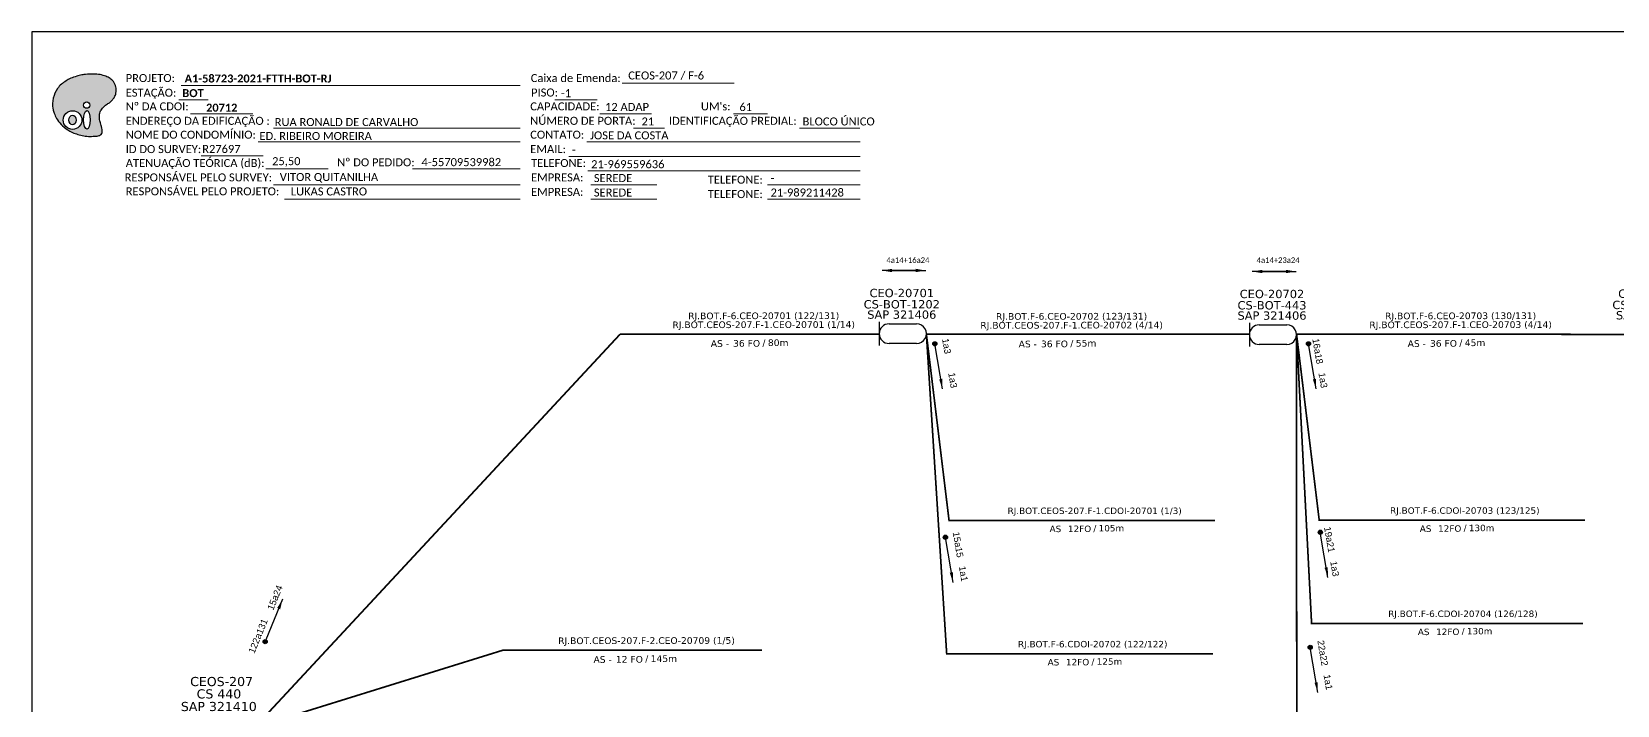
# Model space of a CAD drawing. Extents: x -89 to 1702, y 705 to 1299.
# Drawn here: x -89.3 to 266, y 1148 to 1299 of the extents above; entities that cross this region are included whole.
import ezdxf
from ezdxf.enums import TextEntityAlignment as Align

# ---------------------------------------------------------------- set-up
doc = ezdxf.new("R2010")
doc.units = 0
for name, color, linetype in [('20.4-CEOS', 1, 'Continuous'), ('20.5-CEO', 1, 'Continuous'), ('CAP a instalar', 1, 'Continuous'), ('Seta indicação do cabo', 7, 'Continuous')]:
    doc.layers.add(name, color=color, linetype=linetype)
doc.layers.add('40.1-ETIQUETAS', color=1, linetype='Continuous', lineweight=20)
doc.styles.add('siredit', font='verdana.ttf')
doc.styles.get("Standard").update_dxf_attribs({"font": 'arial.ttf'})
doc.styles.add('WMF-Calibri0', font='CALIBRI.TTF')
doc.styles.add('WMF-Calibri1', font='CALIBRIB.TTF')
doc.linetypes.add('FENCELINE1', pattern='A,0.25,-0.1,[133,ltypeshp.shx,S=0.1,R=0,X=-0.1,Y=0],-0.1,1', length=1.45)
doc.dimstyles.new('CC', dxfattribs={"dimtxt": 1, "dimasz": 2, "dimexe": 0.18, "dimexo": 0.0625, "dimgap": 0.09, "dimtad": 0, "dimdec": 0, "dimrnd": 1, "dimzin": 0, "dimdsep": 46, "dimtxsty": 'siredit', "dimblk": 'NONE', "dimcen": 0, "dimse1": 1, "dimse2": 1, "dimsd1": 1, "dimsd2": 1, "dimclrt": 7, "dimadec": 0, "dimazin": 0, "dimtfac": 1, "dimtdec": 0, "dimtofl": 0, "dimtmove": 0, "dimatfit": 3, "dimfxl": 0, "dimtolj": 1, "dimtzin": 0, "dimarcsym": 0})

# ---------------------------------------------------------------- blocks, each defined once
blk = doc.blocks.new('OI')
h = blk.add_hatch(color=40)
edge = h.paths.add_edge_path()
edge.add_spline(control_points=[(4.35, -0.67), (3.92, -0.99), (3.26, -1.5), (2.81, -2.59), (2.9, -3.5), (3.06, -4.27), (3.31, -4.85), (3.37, -5.39), (3.4, -5.88), (3.2, -6.4), (2.54, -6.61), (1.65, -6.63), (0.55, -6.67), (-0.56, -6.42), (-1.61, -6.14), (-2.77, -5.61), (-3.92, -4.77), (-4.89, -3.7), (-5.34, -2.65), (-5.6, -1.94), (-5.85, -0.96), (-5.71, 0.47), (-5.1, 2.02), (-4.14, 3.02), (-3.3, 3.61), (-2.37, 4.16), (-1.36, 4.44), (-0.56, 4.7), (0.79, 4.85), (2.24, 4.97), (3.79, 4.57), (4.67, 4.21), (5.44, 3.65), (5.76, 2.99), (6.03, 2.21), (6.01, 1.46), (5.72, 0.64), (5.31, 0.08), (4.88, -0.38), (4.51, -0.55), (4.35, -0.67)], knot_values=[0, 0, 0, 0, 1.60434, 2.417191, 3.427595, 4.282808, 4.776746, 5.304182, 5.888771, 6.258406, 6.858137, 7.79129, 8.986195, 10.124242, 11.187857, 12.242908, 13.953784, 15.414161, 16.515391, 17.349188, 17.675853, 19.552021, 21.515531, 22.568638, 23.63245, 24.621084, 25.782718, 26.745347, 27.142653, 29.870543, 31.004649, 31.921532, 32.709589, 33.801391, 34.042471, 35.192333, 35.971461, 36.628871, 37.254359, 37.836911, 37.836911, 37.836911, 37.836911], degree=3, periodic=0)
h.paths.add_polyline_path([(1.13, -0.87, -1), (-0.04, -0.87, -1)], flags=16)
edge = h.paths.add_edge_path(flags=16)
edge.add_ellipse((0.56, -3.59), major_axis=(-0.02, 1.71), ratio=0.361305, start_angle=0, end_angle=360)
h.paths.add_polyline_path([(-0.36, -3.62, -1), (-3.8, -3.62, -1)], flags=16)
edge = h.paths.add_edge_path(flags=0)
edge.add_ellipse((-2.08, -3.62), major_axis=(0, 0.885), ratio=0.758294, start_angle=0, end_angle=360)
at = {"color": 40}
for centre, radius in [((-2.08, -3.62), 1.72), ((0.54, -0.87), 0.587)]:
    blk.add_circle(centre, radius, dxfattribs=at)
blk.add_ellipse((-2.08, -3.62), major_axis=(0, 0.885), ratio=0.758294, start_param=-3.141592653589792, end_param=3.141592653589792, dxfattribs=at)
blk.add_ellipse((0.56, -3.59), major_axis=(-0.02, 1.71), ratio=0.361305, dxfattribs=at)
at = {"color": 40, "start_tangent": (-0.800898, -0.598801), "end_tangent": (-0.800898, -0.598801)}
blk.add_spline([(4.35, -0.67), (3.2, -1.78), (2.9, -2.54), (2.92, -3.55), (3.12, -4.38), (3.28, -4.85), (3.37, -5.37), (3.35, -5.95), (3.2, -6.29), (2.66, -6.55), (1.73, -6.63), (0.54, -6.62), (-0.58, -6.41), (-1.6, -6.11), (-2.56, -5.67), (-3.95, -4.67), (-4.89, -3.56), (-5.37, -2.56), (-5.64, -1.78), (-5.72, -1.46), (-5.63, 0.42), (-4.84, 2.22), (-4.13, 2.99), (-3.27, 3.62), (-2.4, 4.09), (-1.3, 4.47), (-0.37, 4.72), (0.02, 4.77), (2.75, 4.8), (3.85, 4.53), (4.69, 4.16), (5.31, 3.68), (5.85, 2.73), (5.93, 2.5), (5.94, 1.35), (5.67, 0.62), (5.29, 0.08), (4.84, -0.36), (4.35, -0.67)], degree=3, dxfattribs=at)
blk = doc.blocks.new('CARIMBO')
at = {"color": 7, "lineweight": 0}
for points in [[(35.66, -16.79), (111.64, -16.79)], [(134.48, -16.3), (159.61, -16.3)], [(35.15, -20.06), (41.7, -20.06)], [(119.43, -20.02), (128.92, -20.02)], [(37.81, -23.14), (51.75, -23.14)], [(129.48, -23.14), (141.1, -23.14)], [(159.42, -23.14), (167.09, -23.14)], [(56.38, -26.37), (111.64, -26.37)], [(137.07, -26.37), (144.01, -26.37)], [(174.24, -26.37), (187.8, -26.37)], [(52.97, -29.48), (111.64, -29.48)], [(126.6, -29.48), (187.83, -29.48)], [(40.13, -32.55), (54.07, -32.55)], [(54.67, -35.52), (68.61, -35.52)], [(122.56, -32.72), (187.83, -32.72)], [(56.38, -39.07), (111.64, -39.07)], [(126.84, -35.96), (187.83, -35.96)], [(127.45, -39.07), (142.25, -39.07)], [(167.06, -39.07), (187.83, -39.07)], [(58.87, -42.31), (111.64, -42.31)], [(127.45, -42.31), (142.25, -42.31)], [(167.06, -42.31), (187.83, -42.31)]]:
    blk.add_lwpolyline(points, dxfattribs=at)
at = {"color": 7, "xscale": 1.213923925163967, "yscale": 1.213923925163967, "zscale": 1.213923925163967, "rotation": 0.1532896023949059}
blk.add_blockref('OI', (13.86, -20.16), dxfattribs=at)
at = {"color": 7, "lineweight": 0, "style": 'WMF-Calibri0'}
for s, height, p in [('Caixa de Emenda:', 1.7927, (114.02, -16.04)), ('PROJETO:', 1.793, (23.26, -16.04)), ('ESTAÇÃO:', 1.793, (23.26, -19.32)), ('PISO:', 1.793, (114.09, -19.28)), ('Nº DA CDOI:', 1.7927, (23.26, -22.39)), ('CAPACIDADE:', 1.7927, (113.91, -22.39)), ("UM's:", 1.793, (152.15, -22.39)), ('ENDEREÇO DA EDIFICAÇÃO :', 1.7927, (23.26, -25.63)), ('NÚMERO DE PORTA:', 1.7927, (113.91, -25.63)), ('IDENTIFICAÇÃO PREDIAL:', 1.7927, (144.99, -25.63)), ('NOME DO CONDOMÍNIO:', 1.7927, (23.26, -28.74)), ('CONTATO:', 1.793, (113.91, -28.74)), ('ID DO SURVEY:', 1.7927, (23.26, -31.97)), ('EMAIL:', 1.793, (113.91, -31.97)), ('ATENUAÇÃO TEÓRICA (dB):', 1.7927, (23.26, -35.09)), ('TELEFONE:', 1.793, (114.09, -35.09)), ('RESPONSÁVEL PELO SURVEY:', 1.7927, (23.02, -38.32)), ('EMPRESA:', 1.793, (114.09, -38.32)), ('TELEFONE:', 1.793, (153.7, -38.83)), ('RESPONSÁVEL PELO PROJETO:', 1.7927, (23.26, -41.44)), ('EMPRESA:', 1.793, (114.09, -41.56)), ('TELEFONE:', 1.793, (153.7, -42.06))]:
    blk.add_text(s, height=height, dxfattribs=at).set_placement(p)
at = {"color": 7, "lineweight": 0, "flags": 8}
for tag, p, style in [('CEOS-XX', (135.87, -15.46), 'WMF-Calibri0'), ('EST', (35.94, -19.41), 'WMF-Calibri1'), ('PROJ', (36.46, -16.13), 'WMF-Calibri1'), ('PISO_PTR', (120.78, -19.42), 'WMF-Calibri0'), ('CAPAC.', (130.66, -22.52), 'WMF-Calibri0'), ("UC'S", (160.78, -22.54), 'WMF-Calibri0'), ('LOGRADOURO', (56.65, -25.91), 'WMF-Calibri0'), ('N°', (138.85, -25.77), 'WMF-Calibri0'), ('N°PREDIO', (174.94, -25.77), 'WMF-Calibri0'), ('NOME_DO_COND.', (53.23, -29.02), 'WMF-Calibri0'), ('NOME_DO_CONTATO', (127.3, -28.89), 'WMF-Calibri0'), ('_ID_', (40.39, -31.94), 'WMF-Calibri0'), ('EMAIL', (123.26, -32.12), 'WMF-Calibri0'), ('O_POTEN', (56.06, -34.68), 'WMF-Calibri0'), ('TELEFONE', (127.55, -35.36), 'WMF-Calibri0'), ('RES_SURVEY', (57.78, -38.23), 'WMF-Calibri0'), ('EMP_RESP_SURVEY', (128.16, -38.47), 'WMF-Calibri0'), ('CONT_RESP_SURVEY', (167.76, -38.47), 'WMF-Calibri0'), ('RES_PROJ', (60.27, -41.47), 'WMF-Calibri0'), ('EMP_RESP_PROJ', (128.16, -41.71), 'WMF-Calibri0'), ('CONT_RESP_PROJ', (167.76, -41.71), 'WMF-Calibri0')]:
    blk.add_attdef(tag, p, '', height=1.79, dxfattribs=dict(at, style=style))
at = {"color": 7, "lineweight": 0, "style": 'WMF-Calibri1', "flags": 8}
blk.add_attdef("N° CDO'S", text='', height=1.79, dxfattribs=at).set_placement((44.78, -22.68), align=Align.CENTER)
blk = doc.blocks.new('ETIQUETA_RS5F')
at = {"layer": '40.1-ETIQUETAS', "color": 0, "style": 'siredit'}
blk.add_text('/', height=1.5, dxfattribs=at).set_placement((1.58, -1.95), align=Align.MIDDLE_RIGHT)
for tag, p in [('ETIQUETA_R_PRIMARIA', (1.21, 4.1)), ('ETIQUETA_R_SECUNDARIA', (1.21, 2.1)), ('F_ATIVAS/F_MORTAS', (1.14, -4.24))]:
    blk.add_attdef(tag, text='', height=1.5, dxfattribs=at).set_placement(p, align=Align.MIDDLE_CENTER)
for tag, p in [('TIPO_CABO', (-6.58, -2.12)), ('CAP_CABO', (0.4, -2.09))]:
    blk.add_attdef(tag, text='', height=1.5, dxfattribs=at).set_placement(p, align=Align.MIDDLE_RIGHT)
blk.add_attdef('METROS', text='', height=1.5, dxfattribs=at).set_placement((2.14, -1.95), align=Align.MIDDLE_LEFT)
for tag, p in [('FUSÃO_1', (0.85, -8.39)), ('FUSÃO_2', (0.85, -10.6)), ('FUSÃO_3', (0.85, -12.93)), ('FUSÃO_4', (0.85, -15.14)), ('FUSÃO_5', (0.85, -17.16))]:
    blk.add_attdef(tag, text='', height=1.5, dxfattribs=at).set_placement(p, align=Align.CENTER)
blk = doc.blocks.new('CEO_CT_DRT')
at = {"layer": '20.5-CEO', "color": 0}
for p, q in [((-1.56, 1.26), (1.8, 1.26)), ((1.8, -1.13), (-1.56, -1.13))]:
    blk.add_line(p, q, dxfattribs=at)
blk.add_lwpolyline([(-2.75, 1.51), (-2.75, -1.38)], dxfattribs=at)
for centre, start, end in [((-1.56, 0.07), 90, 270), ((1.8, 0.07), 270, 90)]:
    blk.add_arc(centre, 1.2, start, end, dxfattribs=at)
at = {"layer": '20.5-CEO', "color": 7, "style": 'siredit'}
for tag, p in [('CEO_Nº', (0.12, 5.61)), ('LOCAL', (0.12, 4.23)), ('SAP', (0.12, 2.97)), ('FIBRAS_RESERVA', (0.12, -1.94))]:
    blk.add_attdef(tag, text='', height=1.01, dxfattribs=at).set_placement(p, align=Align.TOP_CENTER)
blk = doc.blocks.new('_None')
blk = doc.blocks.new('CEOS_RP_CT_DRT')
at = {"layer": '20.4-CEOS', "color": 0}
for p, q in [((-4.54, 1.19), (-1.19, 1.19)), ((-1.19, -1.19), (-4.54, -1.19))]:
    blk.add_line(p, q, dxfattribs=at)
for points in [[(-5.73, -1.43), (-5.73, 1.44)], [(-3.79, 0), (-4.59, 0)], [(-2.47, 0.48), (-1.45, 0.48)], [(-2.47, -0.52), (-1.45, -0.52)]]:
    blk.add_lwpolyline(points, dxfattribs=at)
blk.add_lwpolyline([(-3.79, 0, 0, 1.47, 0), (-2.41, 0, 1.47, 1.47, 0)], format="xyseb", dxfattribs=at)
for centre, start, end in [((-4.54, 0), 90, 270), ((-1.19, 0), 270, 90)]:
    blk.add_arc(centre, 1.19, start, end, dxfattribs=at)
at = {"layer": '20.4-CEOS', "color": 7, "style": 'siredit'}
for tag, p in [('Nº_DA_CEOS', (-2.86, 5.6)), ('LOCAL', (-2.86, 4.24)), ('SAP', (-2.86, 2.78)), ('RACIO_SPLITAGEM', (-2.86, -1.88)), ('FIBRAS_SPLITTER', (-2.86, -3.58)), ('FIBRAS_TOP_C', (-2.86, -5.08)), ('RESERVA_FINAIS', (-2.86, -6.39))]:
    blk.add_attdef(tag, text='', height=1.01, dxfattribs=at).set_placement(p, align=Align.TOP_CENTER)
blk = doc.blocks.new('SETA 2')
at = {"layer": 'Seta indicação do cabo'}
h = blk.add_hatch(color=256, dxfattribs=at)
h.dxf.hatch_style = 1
h.paths.add_polyline_path([(348.974, 271.648, 1), (348.848, 271.648, 1)])
blk.add_circle((348.911, 271.648), 0.0626, dxfattribs=at)
blk.add_leader([(350.279, 271.648), (348.974, 271.648)], dimstyle='CC', override={"dimasz": 0.3}, dxfattribs=at)

msp = doc.modelspace()

# ---------------------------------------------------------------- linework, layer by layer
msp.add_lwpolyline([(-89.32, 705.02), (749.25, 705.02), (749.25, 1299.02), (-89.32, 1299.02), (-89.32, 705.02)])
at = {"color": 7, "lineweight": 0}
msp.add_lwpolyline([(-4.01, 1268.26), (20.14, 1268.26)], dxfattribs=at)
at = {"layer": 'CAP a instalar', "color": 7, "linetype": 'FENCELINE1', "ltscale": 7, "const_width": 0.375}
for points in [[(42.52, 1231.17), (-39.32, 1143.05)], [(42.52, 1231.17), (100.6, 1231.16)], [(175.37, 1159.52), (115.72, 1159.52), (111.16, 1231.3)], [(175.81, 1189.41), (116.25, 1189.41), (111.16, 1231.3)], [(169.8, 1231.16), (183.56, 1231.16)], [(258.76, 1189.47), (199.2, 1189.47), (194.12, 1231.22)], [(258.33, 1166.32), (197.49, 1166.32), (194.13, 1231.08)], [(258.33, 1142.21), (194.15, 1142.21), (194.13, 1231.08)], [(-39.32, 1143.05), (16.25, 1160.32)], [(16.25, 1160.32), (74.34, 1160.31)]]:
    msp.add_lwpolyline(points, dxfattribs=at)
at = {"layer": 'CAP a instalar', "color": 7, "linetype": 'FENCELINE1', "ltscale": 30, "const_width": 0.375}
msp.add_lwpolyline([(111.16, 1231.16), (169.8, 1231.16)], dxfattribs=at)
at = {"layer": 'CAP a instalar', "color": 7, "linetype": 'FENCELINE1', "ltscale": 7}
msp.add_lwpolyline([(194.12, 1231.16, 0.375, 0.375, 0), (252.33, 1231.16, 0.375, 0.375, 0), (268.37, 1231.15, 0.375, 0.375, 0)], format="xyseb", dxfattribs=at)
at = {"layer": 'Seta indicação do cabo', "color": 7}
for p, q in [((108.79, 1245.47), (101.25, 1245.47)), ((103.5, 1245.47), (111.04, 1245.47)), ((191.75, 1245.25), (184.21, 1245.25)), ((186.46, 1245.25), (194, 1245.25))]:
    msp.add_line(p, q, dxfattribs=at)
for points in [[(103.5, 1245.1), (101.25, 1245.47), (103.5, 1245.85)], [(108.79, 1245.85), (111.04, 1245.47), (108.79, 1245.1)], [(186.46, 1244.88), (184.21, 1245.25), (186.46, 1245.62)], [(191.75, 1245.62), (194, 1245.25), (191.75, 1244.88)]]:
    msp.add_solid(points, dxfattribs=at)

# ---------------------------------------------------------------- block references
ref = msp.add_blockref('CARIMBO', (-91.51, 1303.77))
ref.add_attrib('PROJ', 'A1-58723-2021-FTTH-BOT-RJ', (-55.05, 1287.63), dxfattribs={"color": 7, "lineweight": 0, "height": 1.7927, "style": 'WMF-Calibri1'})
ref.add_attrib('EST', 'BOT', (-55.57, 1284.35), dxfattribs={"color": 7, "lineweight": 0, "height": 1.793, "style": 'WMF-Calibri1'})
ref.add_attrib("N° CDO'S", '20712', dxfattribs={"color": 7, "lineweight": 0, "height": 1.793, "style": 'WMF-Calibri1'}).set_placement((-46.73, 1281.09), align=Align.CENTER)
ref.add_attrib('LOGRADOURO', 'RUA RONALD DE CARVALHO', (-34.86, 1277.86), dxfattribs={"color": 7, "lineweight": 0, "height": 1.7927, "style": 'WMF-Calibri0'})
ref.add_attrib('NOME_DO_COND.', 'ED. RIBEIRO MOREIRA', (-38.28, 1274.74), dxfattribs={"color": 7, "lineweight": 0, "height": 1.7927, "style": 'WMF-Calibri0'})
ref.add_attrib('_ID_', 'R27697', (-51.11, 1271.83), dxfattribs={"color": 7, "lineweight": 0, "height": 1.793, "style": 'WMF-Calibri0'})
ref.add_attrib('O_POTEN', '25,50', (-35.45, 1269.09), dxfattribs={"color": 7, "lineweight": 0, "height": 1.793, "style": 'WMF-Calibri0'})
ref.add_attrib('RES_SURVEY', 'VITOR QUITANILHA', (-33.73, 1265.54), dxfattribs={"color": 7, "lineweight": 0, "height": 1.7927, "style": 'WMF-Calibri0'})
ref.add_attrib('RES_PROJ', 'LUKAS CASTRO', (-31.24, 1262.3), dxfattribs={"color": 7, "lineweight": 0, "height": 1.7927, "style": 'WMF-Calibri0'})
ref.add_attrib('CEOS-XX', 'CEOS-207 / F-6', (44.36, 1288.31), dxfattribs={"color": 7, "lineweight": 0, "height": 1.7927, "style": 'WMF-Calibri0'})
ref.add_attrib('CAPAC.', '12 ADAP', (39.15, 1281.25), dxfattribs={"color": 7, "lineweight": 0, "height": 1.793, "style": 'WMF-Calibri0'})
ref.add_attrib("UC'S", '61', (69.27, 1281.23), dxfattribs={"color": 7, "lineweight": 0, "height": 1.793, "style": 'WMF-Calibri0'})
ref.add_attrib('PISO_PTR', '-1', (29.28, 1284.34), dxfattribs={"color": 7, "lineweight": 0, "height": 1.793, "style": 'WMF-Calibri0'})
ref.add_attrib('N°', '21', (47.34, 1278), dxfattribs={"color": 7, "lineweight": 0, "height": 1.793, "style": 'WMF-Calibri0'})
ref.add_attrib('N°PREDIO', 'BLOCO ÚNICO', (83.43, 1278), dxfattribs={"color": 7, "lineweight": 0, "height": 1.7927, "style": 'WMF-Calibri0'})
ref.add_attrib('NOME_DO_CONTATO', 'JOSE DA COSTA', (35.79, 1274.88), dxfattribs={"color": 7, "lineweight": 0, "height": 1.7927, "style": 'WMF-Calibri0'})
ref.add_attrib('EMAIL', '-', (31.75, 1271.65), dxfattribs={"color": 7, "lineweight": 0, "height": 1.79, "style": 'WMF-Calibri0'})
ref.add_attrib('TELEFONE', '21-969559636', (36.04, 1268.41), dxfattribs={"color": 7, "lineweight": 0, "height": 1.7927, "style": 'WMF-Calibri0'})
ref.add_attrib('EMP_RESP_SURVEY', 'SEREDE', (36.65, 1265.3), dxfattribs={"color": 7, "lineweight": 0, "height": 1.793, "style": 'WMF-Calibri0'})
ref.add_attrib('EMP_RESP_PROJ', 'SEREDE', (36.65, 1262.06), dxfattribs={"color": 7, "lineweight": 0, "height": 1.793, "style": 'WMF-Calibri0'})
ref.add_attrib('CONT_RESP_SURVEY', '-', (76.25, 1265.3), dxfattribs={"color": 7, "lineweight": 0, "height": 1.79, "style": 'WMF-Calibri0'})
ref.add_attrib('CONT_RESP_PROJ', '21-989211428', (76.25, 1262.06), dxfattribs={"color": 7, "lineweight": 0, "height": 1.7927, "style": 'WMF-Calibri0'})
at = {"color": 7, "yscale": 7.499999999999999, "zscale": 7.499999999999999}
for p, xscale, rotation in [((-2329.55, 3472.31), 7.499999999999999, 279.5330343062151), ((-2245.82, 3472.31), 7.499999999999999, 279.5330343062151), ((-2243.18, 3430.06), 7.499999999999999, 279.5330343062151), ((-2327.18, 3428.93), 7.499999999999999, 279.5330343062151), ((854.18, -2032.19), 7.499999999999997, 67.68518528849516), ((-2245.43, 3404.25), 7.499999999999999, 279.5330343062151)]:
    msp.add_blockref('SETA 2', p, dxfattribs=dict(at, xscale=xscale, rotation=rotation))
at = {"layer": '20.4-CEOS', "color": 7}
ref = msp.add_blockref('CEO_CT_DRT', (105.66, 1231.18), dxfattribs=dict(at, xscale=1.837499999999997, yscale=1.837499999999997, zscale=1.837499999999997, rotation=359.9999964697354))
ref.add_attrib('CEO_Nº', 'CEO-20701', dxfattribs={"layer": '20.5-CEO', "color": 7, "height": 1.863, "rotation": 360, "style": 'siredit'}).set_placement((105.66, 1241.36), align=Align.TOP_CENTER)
ref.add_attrib('LOCAL', 'CS-BOT-1202', dxfattribs={"layer": '20.5-CEO', "color": 7, "height": 1.8628, "rotation": 360, "style": 'siredit'}).set_placement((105.66, 1238.83), align=Align.TOP_CENTER)
ref.add_attrib('SAP', 'SAP 321406', dxfattribs={"layer": '20.5-CEO', "color": 7, "height": 1.863, "rotation": 360, "style": 'siredit'}).set_placement((105.66, 1236.52), align=Align.TOP_CENTER)
ref = msp.add_blockref('CEO_CT_DRT', (188.62, 1230.96), dxfattribs=dict(at, xscale=1.837499999999997, yscale=1.837499999999997, zscale=1.837499999999997, rotation=359.9999964697354))
ref.add_attrib('CEO_Nº', 'CEO-20702', dxfattribs={"layer": '20.5-CEO', "color": 7, "height": 1.863, "rotation": 360, "style": 'siredit'}).set_placement((188.62, 1241.14), align=Align.TOP_CENTER)
ref.add_attrib('LOCAL', 'CS-BOT-443', dxfattribs={"layer": '20.5-CEO', "color": 7, "height": 1.863, "rotation": 360, "style": 'siredit'}).set_placement((188.62, 1238.61), align=Align.TOP_CENTER)
ref.add_attrib('SAP', 'SAP 321406', dxfattribs={"layer": '20.5-CEO', "color": 7, "height": 1.863, "rotation": 360, "style": 'siredit'}).set_placement((188.62, 1236.3), align=Align.TOP_CENTER)
ref = msp.add_blockref('CEO_CT_DRT', (273.43, 1231.03), dxfattribs=dict(at, xscale=1.837499999999997, yscale=1.837499999999997, zscale=1.837499999999997, rotation=359.9999964697354))
ref.add_attrib('CEO_Nº', 'CEO-20703', dxfattribs={"layer": '20.5-CEO', "color": 7, "height": 1.863, "rotation": 360, "style": 'siredit'}).set_placement((273.43, 1241.21), align=Align.TOP_CENTER)
ref.add_attrib('LOCAL', 'CS-BOT-1128', dxfattribs={"layer": '20.5-CEO', "color": 7, "height": 1.8628, "rotation": 360, "style": 'siredit'}).set_placement((273.43, 1238.69), align=Align.TOP_CENTER)
ref.add_attrib('SAP', 'SAP 321406', dxfattribs={"layer": '20.5-CEO', "color": 7, "height": 1.863, "rotation": 360, "style": 'siredit'}).set_placement((273.43, 1236.37), align=Align.TOP_CENTER)
ref = msp.add_blockref('CEOS_RP_CT_DRT', (-39.32, 1143.05), dxfattribs=dict(at, xscale=2.026561684906482, yscale=2.026561684906482, zscale=2.026561684906482))
ref.add_attrib('Nº_DA_CEOS', 'CEOS-207', dxfattribs={"color": 7, "height": 2.046, "style": 'siredit'}).set_placement((-46.77, 1154.33), align=Align.TOP_CENTER)
ref.add_attrib('LOCAL', 'CS 440', dxfattribs={"color": 7, "height": 2.046, "style": 'siredit'}).set_placement((-47.36, 1151.56), align=Align.TOP_CENTER)
ref.add_attrib('SAP', 'SAP 321410', dxfattribs={"color": 7, "height": 2.046, "style": 'siredit'}).set_placement((-47.39, 1148.73), align=Align.TOP_CENTER)
ref.add_attrib('RACIO_SPLITAGEM', '1:64', dxfattribs={"color": 7, "height": 2.046, "style": 'siredit'}).set_placement((-45.13, 1138.64), align=Align.TOP_CENTER)
ref.add_attrib('FIBRAS_SPLITTER', '(117-119)S"1:8"           ', dxfattribs={"color": 7, "height": 2.0462, "style": 'siredit'}).set_placement((-45.18, 1135.93), align=Align.TOP_CENTER)
ref.add_attrib('FIBRAS_TOP_C', ' (121-132)C                    ', dxfattribs={"color": 7, "height": 2.0462, "style": 'siredit'}).set_placement((-45.11, 1128.96), align=Align.TOP_CENTER)
ref.add_attrib('RESERVA_FINAIS', '(133-133)R                 ', dxfattribs={"color": 7, "height": 2.0462, "style": 'siredit'}).set_placement((-45.99, 1125.25), align=Align.TOP_CENTER)
at = {"layer": '40.1-ETIQUETAS', "color": 7}
ref = msp.add_blockref('ETIQUETA_RS5F', (73.54, 1231.23), dxfattribs=dict(at, xscale=0.9971809812180051, yscale=0.9971809812180051, zscale=0.9971809812180051, rotation=0.1179917413874846))
ref.add_attrib('ETIQUETA_R_PRIMARIA', 'RJ.BOT.F-6.CEO-20701 (122/131)', dxfattribs={"color": 0, "height": 1.4958, "rotation": 0.118, "style": 'siredit'}).set_placement((74.71, 1235.32), align=Align.MIDDLE_CENTER)
ref.add_attrib('ETIQUETA_R_SECUNDARIA', 'RJ.BOT.CEOS-207.F-1.CEO-20701 (1/14)', dxfattribs={"color": 0, "height": 1.4958, "rotation": 0.118, "style": 'siredit'}).set_placement((74.71, 1233.33), align=Align.MIDDLE_CENTER)
ref.add_attrib('TIPO_CABO', 'AS -', dxfattribs={"color": 0, "height": 1.496, "rotation": 0.118, "style": 'siredit'}).set_placement((66.95, 1229.1), align=Align.MIDDLE_RIGHT)
ref.add_attrib('CAP_CABO', '36 FO', dxfattribs={"color": 0, "height": 1.496, "rotation": 0.118, "style": 'siredit'}).set_placement((73.91, 1229.14), align=Align.MIDDLE_RIGHT)
ref.add_attrib('METROS', '80m', dxfattribs={"color": 0, "height": 1.496, "rotation": 0.118, "style": 'siredit'}).set_placement((75.65, 1229.28), align=Align.MIDDLE_LEFT)
ref = msp.add_blockref('ETIQUETA_RS5F', (142.53, 1231.11), dxfattribs=dict(at, xscale=0.9971809812180051, yscale=0.9971809812180051, zscale=0.9971809812180051, rotation=0.1179917413874844))
ref.add_attrib('ETIQUETA_R_PRIMARIA', 'RJ.BOT.F-6.CEO-20702 (123/131)', dxfattribs={"color": 0, "height": 1.4958, "rotation": 0.118, "style": 'siredit'}).set_placement((143.71, 1235.2), align=Align.MIDDLE_CENTER)
ref.add_attrib('ETIQUETA_R_SECUNDARIA', 'RJ.BOT.CEOS-207.F-1.CEO-20702 (4/14)', dxfattribs={"color": 0, "height": 1.4958, "rotation": 0.118, "style": 'siredit'}).set_placement((143.71, 1233.21), align=Align.MIDDLE_CENTER)
ref.add_attrib('TIPO_CABO', 'AS -', dxfattribs={"color": 0, "height": 1.496, "rotation": 0.118, "style": 'siredit'}).set_placement((135.94, 1228.99), align=Align.MIDDLE_RIGHT)
ref.add_attrib('CAP_CABO', '36 FO', dxfattribs={"color": 0, "height": 1.496, "rotation": 0.118, "style": 'siredit'}).set_placement((142.9, 1229.02), align=Align.MIDDLE_RIGHT)
ref.add_attrib('METROS', '55m', dxfattribs={"color": 0, "height": 1.496, "rotation": 0.118, "style": 'siredit'}).set_placement((144.65, 1229.16), align=Align.MIDDLE_LEFT)
ref = msp.add_blockref('ETIQUETA_RS5F', (229.7, 1231.21), dxfattribs=dict(at, xscale=0.9971809812180051, yscale=0.9971809812180051, zscale=0.9971809812180051, rotation=0.1179917413874845))
ref.add_attrib('ETIQUETA_R_PRIMARIA', 'RJ.BOT.F-6.CEO-20703 (130/131)', dxfattribs={"color": 0, "height": 1.4958, "rotation": 0.118, "style": 'siredit'}).set_placement((230.88, 1235.31), align=Align.MIDDLE_CENTER)
ref.add_attrib('ETIQUETA_R_SECUNDARIA', 'RJ.BOT.CEOS-207.F-1.CEO-20703 (4/14)', dxfattribs={"color": 0, "height": 1.4958, "rotation": 0.118, "style": 'siredit'}).set_placement((230.88, 1233.32), align=Align.MIDDLE_CENTER)
ref.add_attrib('TIPO_CABO', 'AS -', dxfattribs={"color": 0, "height": 1.496, "rotation": 0.118, "style": 'siredit'}).set_placement((223.11, 1229.09), align=Align.MIDDLE_RIGHT)
ref.add_attrib('CAP_CABO', '36 FO', dxfattribs={"color": 0, "height": 1.496, "rotation": 0.118, "style": 'siredit'}).set_placement((230.07, 1229.13), align=Align.MIDDLE_RIGHT)
ref.add_attrib('METROS', '45m', dxfattribs={"color": 0, "height": 1.496, "rotation": 0.118, "style": 'siredit'}).set_placement((231.81, 1229.27), align=Align.MIDDLE_LEFT)
ref = msp.add_blockref('ETIQUETA_RS5F', (47.27, 1160.38), dxfattribs=dict(at, xscale=0.9971809812180051, yscale=0.9971809812180051, zscale=0.9971809812180051, rotation=0.1179917413874845))
ref.add_attrib('ETIQUETA_R_SECUNDARIA', 'RJ.BOT.CEOS-207.F-2.CEO-20709 (1/5)', dxfattribs={"color": 0, "height": 1.4958, "rotation": 0.118, "style": 'siredit'}).set_placement((48.45, 1162.48), align=Align.MIDDLE_CENTER)
ref.add_attrib('TIPO_CABO', 'AS -', dxfattribs={"color": 0, "height": 1.496, "rotation": 0.118, "style": 'siredit'}).set_placement((40.68, 1158.25), align=Align.MIDDLE_RIGHT)
ref.add_attrib('CAP_CABO', '12 FO', dxfattribs={"color": 0, "height": 1.496, "rotation": 0.118, "style": 'siredit'}).set_placement((47.64, 1158.29), align=Align.MIDDLE_RIGHT)
ref.add_attrib('METROS', '145m', dxfattribs={"color": 0, "height": 1.496, "rotation": 0.118, "style": 'siredit'}).set_placement((49.38, 1158.43), align=Align.MIDDLE_LEFT)
at = {"layer": 'CAP a instalar', "color": 7, "linetype": 'FENCELINE1', "ltscale": 7}
ref = msp.add_blockref('ETIQUETA_RS5F', (147.74, 1189.57), dxfattribs=dict(at, xscale=0.9610839720151912, yscale=0.9610839720151912, zscale=0.9610839720151912))
ref.add_attrib('ETIQUETA_R_SECUNDARIA', 'RJ.BOT.CEOS-207.F-1.CDOI-20701 (1/3)', dxfattribs={"layer": '40.1-ETIQUETAS', "color": 0, "height": 1.4416, "style": 'siredit'}).set_placement((148.88, 1191.59), align=Align.MIDDLE_CENTER)
ref.add_attrib('TIPO_CABO', 'AS', dxfattribs={"layer": '40.1-ETIQUETAS', "color": 0, "height": 1.442, "style": 'siredit'}).set_placement((141.39, 1187.53), align=Align.MIDDLE_RIGHT)
ref.add_attrib('CAP_CABO', '12FO', dxfattribs={"layer": '40.1-ETIQUETAS', "color": 0, "height": 1.442, "style": 'siredit'}).set_placement((148.1, 1187.55), align=Align.MIDDLE_RIGHT)
ref.add_attrib('METROS', '105m', dxfattribs={"layer": '40.1-ETIQUETAS', "color": 0, "height": 1.442, "style": 'siredit'}).set_placement((149.77, 1187.69), align=Align.MIDDLE_LEFT)
at = {"layer": 'CAP a instalar', "color": 7, "ltscale": 30}
ref = msp.add_blockref('ETIQUETA_RS5F', (230.7, 1189.62), dxfattribs=dict(at, xscale=0.9610839720151912, yscale=0.9610839720151912, zscale=0.9610839720151912))
ref.add_attrib('ETIQUETA_R_SECUNDARIA', 'RJ.BOT.F-6.CDOI-20703 (123/125)', dxfattribs={"layer": '40.1-ETIQUETAS', "color": 0, "height": 1.4416, "style": 'siredit'}).set_placement((231.83, 1191.64), align=Align.MIDDLE_CENTER)
ref.add_attrib('TIPO_CABO', 'AS', dxfattribs={"layer": '40.1-ETIQUETAS', "color": 0, "height": 1.442, "style": 'siredit'}).set_placement((224.34, 1187.59), align=Align.MIDDLE_RIGHT)
ref.add_attrib('CAP_CABO', '12FO', dxfattribs={"layer": '40.1-ETIQUETAS', "color": 0, "height": 1.442, "style": 'siredit'}).set_placement((231.05, 1187.61), align=Align.MIDDLE_RIGHT)
ref.add_attrib('METROS', '130m', dxfattribs={"layer": '40.1-ETIQUETAS', "color": 0, "height": 1.442, "style": 'siredit'}).set_placement((232.73, 1187.74), align=Align.MIDDLE_LEFT)
ref = msp.add_blockref('ETIQUETA_RS5F', (230.26, 1166.48), dxfattribs=dict(at, xscale=0.9610839720151912, yscale=0.9610839720151912, zscale=0.9610839720151912))
ref.add_attrib('ETIQUETA_R_SECUNDARIA', 'RJ.BOT.F-6.CDOI-20704 (126/128)', dxfattribs={"layer": '40.1-ETIQUETAS', "color": 0, "height": 1.4416, "style": 'siredit'}).set_placement((231.4, 1168.5), align=Align.MIDDLE_CENTER)
ref.add_attrib('TIPO_CABO', 'AS', dxfattribs={"layer": '40.1-ETIQUETAS', "color": 0, "height": 1.442, "style": 'siredit'}).set_placement((223.9, 1164.44), align=Align.MIDDLE_RIGHT)
ref.add_attrib('CAP_CABO', '12FO', dxfattribs={"layer": '40.1-ETIQUETAS', "color": 0, "height": 1.442, "style": 'siredit'}).set_placement((230.61, 1164.46), align=Align.MIDDLE_RIGHT)
ref.add_attrib('METROS', '130m', dxfattribs={"layer": '40.1-ETIQUETAS', "color": 0, "height": 1.442, "style": 'siredit'}).set_placement((232.29, 1164.6), align=Align.MIDDLE_LEFT)
ref = msp.add_blockref('ETIQUETA_RS5F', (147.31, 1159.67), dxfattribs=dict(at, xscale=0.9610839720151912, yscale=0.9610839720151912, zscale=0.9610839720151912))
ref.add_attrib('ETIQUETA_R_SECUNDARIA', 'RJ.BOT.F-6.CDOI-20702 (122/122)', dxfattribs={"layer": '40.1-ETIQUETAS', "color": 0, "height": 1.4416, "style": 'siredit'}).set_placement((148.44, 1161.69), align=Align.MIDDLE_CENTER)
ref.add_attrib('TIPO_CABO', 'AS', dxfattribs={"layer": '40.1-ETIQUETAS', "color": 0, "height": 1.442, "style": 'siredit'}).set_placement((140.95, 1157.64), align=Align.MIDDLE_RIGHT)
ref.add_attrib('CAP_CABO', '12FO', dxfattribs={"layer": '40.1-ETIQUETAS', "color": 0, "height": 1.442, "style": 'siredit'}).set_placement((147.66, 1157.66), align=Align.MIDDLE_RIGHT)
ref.add_attrib('METROS', '125m', dxfattribs={"layer": '40.1-ETIQUETAS', "color": 0, "height": 1.442, "style": 'siredit'}).set_placement((149.34, 1157.79), align=Align.MIDDLE_LEFT)

# ---------------------------------------------------------------- texts
at = {"color": 7, "lineweight": 0, "style": 'WMF-Calibri0'}
msp.add_text('Nº DO PEDIDO:', height=1.7927, dxfattribs=at).set_placement((-20.88, 1268.84))
at = {"color": 7, "char_height": 1.236, "width": 20.895, "attachment_point": 5}
for s, insert in [('\\C7;\\fCalibri|b0|i0|c0|p34;4a14+16a24', (107.03, 1247.79)), ('\\C7;\\fCalibri|b0|i0|c0|p34;4a14+23a24', (189.99, 1247.79))]:
    msp.add_mtext(s, dxfattribs=dict(at, insert=insert))
at = {"color": 7, "char_height": 1.496, "width": 2.4216, "attachment_point": 1}
for s, insert, rotation in [('1a3', (116.15, 1230.37), 279.7479), ('16a18', (199.11, 1230.37), 279.7479), ('1a3', (117.53, 1222.7), 279.7479), ('1a3', (200.49, 1222.7), 279.7479), ('15a15', (118.53, 1186.99), 279.7479), ('19a21', (201.75, 1188.12), 279.7479), ('1a3', (203.13, 1180.45), 279.7479), ('1a1', (119.91, 1179.32), 279.7479), ('15a24', (-36.6, 1169.7), 67.9), ('122a131', (-40.82, 1160.02), 67.9), ('22a22', (200.25, 1162.68), 279.7479), ('1a1', (201.63, 1155.01), 279.7479)]:
    msp.add_mtext(s, dxfattribs=dict(at, insert=insert, rotation=rotation))
at = {"color": 7, "lineweight": 0, "style": 'WMF-Calibri0', "flags": 8}
msp.add_attdef('4-55709539982', (-1.97, 1268.87), '4-55709539982', height=1.7927, dxfattribs=at)

doc.saveas('drawing.dxf')
